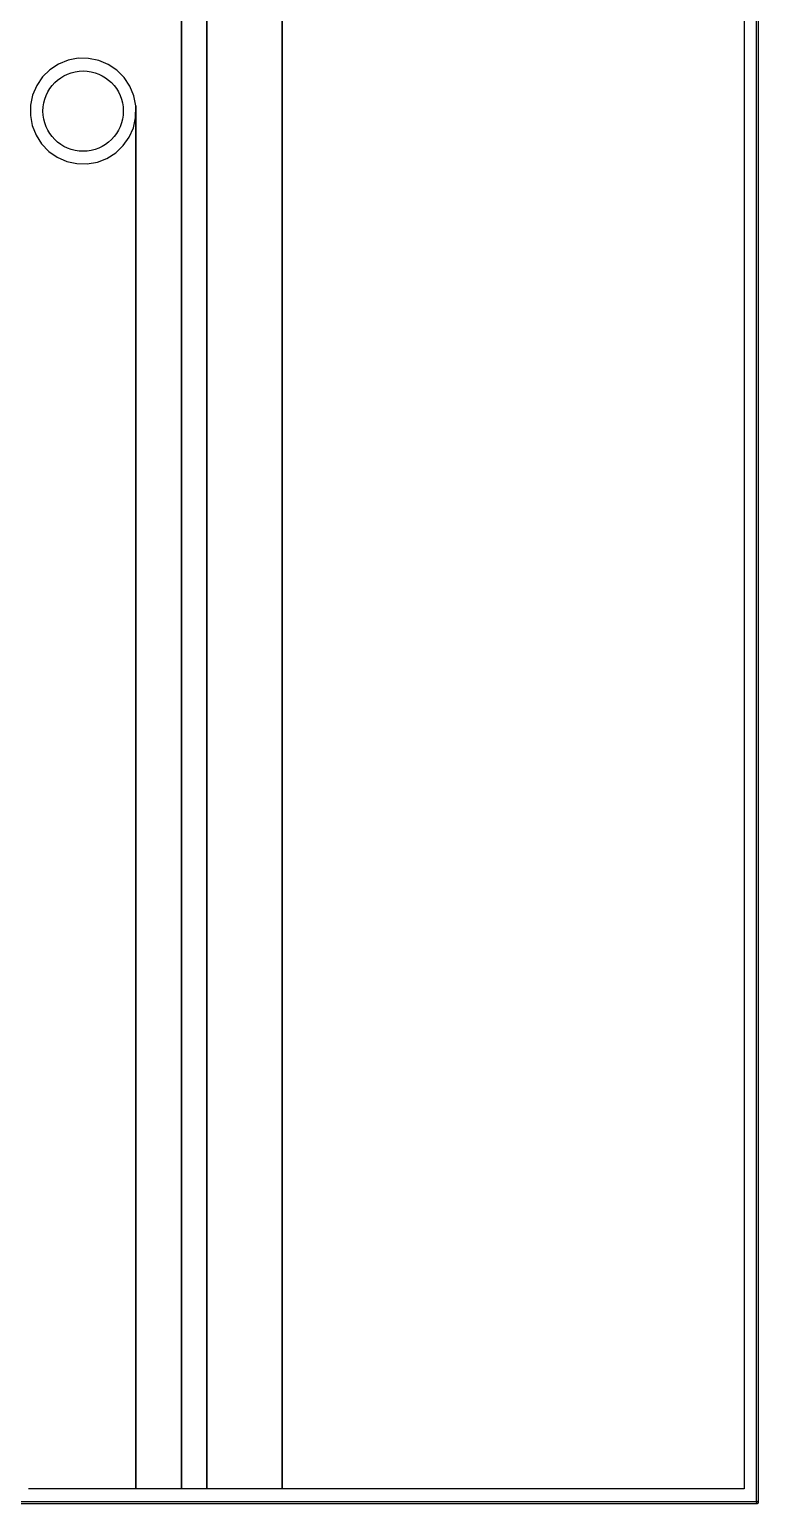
# Model space of a CAD drawing. Extents: x 10 to 213, y -213 to -15.
# Drawn here: x 176.5 to 213.4, y -213.4 to -138.9 of the extents above; entities that cross this region are included whole.
import ezdxf

# ---------------------------------------------------------------- set-up
doc = ezdxf.new("R2010")
doc.units = 0
doc.header["$MEASUREMENT"] = 0
doc.layers.add('BLACK', color=250, linetype='CONTINUOUS')

msp = doc.modelspace()

# ---------------------------------------------------------------- linework, layer by layer
at = {"layer": 'BLACK'}
for p, q in [((213.31, -213.36), (213.31, -15.24)), ((213.41, -213.36), (213.41, -15.24)), ((212.675, -15.925), (212.675, -212.675)), ((212.675, -15.925), (212.675, -212.675)), ((185.484, -212.675), (185.484, -112.899)), ((185.484, -112.899), (185.484, -212.675)), ((185.484, -212.675), (185.484, -112.899)), ((185.484, -112.899), (185.484, -212.675)), ((184.214, -212.675), (184.214, -130.679)), ((184.214, -130.679), (184.214, -212.675)), ((184.214, -212.675), (184.214, -130.679)), ((184.214, -130.679), (184.214, -212.675)), ((189.294, -212.675), (189.294, -130.679)), ((189.294, -130.679), (189.294, -212.675)), ((189.294, -212.675), (189.294, -130.679)), ((189.294, -130.679), (189.294, -212.675)), ((177.986, -140.612), (177.549, -140.899)), ((177.986, -140.612), (177.549, -140.899)), ((178.471, -140.416), (177.986, -140.612)), ((178.471, -140.416), (177.986, -140.612)), ((178.985, -140.318), (178.471, -140.416)), ((178.985, -140.318), (178.471, -140.416)), ((179.508, -140.322), (178.985, -140.318)), ((179.508, -140.322), (178.985, -140.318)), ((180.02, -140.427), (179.508, -140.322)), ((180.02, -140.427), (179.508, -140.322)), ((180.503, -140.63), (180.02, -140.427)), ((180.503, -140.63), (180.02, -140.427)), ((180.936, -140.922), (180.503, -140.63)), ((180.936, -140.922), (180.503, -140.63)), ((177.175, -141.265), (176.88, -141.696)), ((177.175, -141.265), (176.88, -141.696)), ((177.549, -140.899), (177.175, -141.265)), ((177.549, -140.899), (177.175, -141.265)), ((181.305, -141.294), (180.936, -140.922)), ((181.305, -141.294), (180.936, -140.922)), ((181.594, -141.729), (181.305, -141.294)), ((181.594, -141.729), (181.305, -141.294)), ((176.673, -142.177), (176.565, -142.689)), ((176.673, -142.177), (176.565, -142.689)), ((176.88, -141.696), (176.673, -142.177)), ((176.88, -141.696), (176.673, -142.177)), ((181.793, -142.213), (181.594, -141.729)), ((181.793, -142.213), (181.594, -141.729)), ((181.895, -142.726), (181.793, -142.213)), ((181.895, -142.726), (181.793, -142.213)), ((176.565, -142.689), (176.557, -143.212)), ((176.565, -142.689), (176.557, -143.212)), ((181.887, -143.323), (181.895, -142.726)), ((181.887, -143.323), (181.895, -142.726)), ((181.895, -212.675), (181.895, -142.726)), ((181.895, -142.726), (181.895, -212.675)), ((181.895, -212.675), (181.895, -142.726)), ((181.895, -142.726), (181.895, -212.675)), ((176.557, -143.212), (176.652, -143.726)), ((176.557, -143.212), (176.652, -143.726)), ((176.652, -143.726), (176.844, -144.212)), ((176.652, -143.726), (176.844, -144.212)), ((181.558, -144.311), (181.771, -143.833)), ((181.558, -144.311), (181.771, -143.833)), ((181.771, -143.833), (181.887, -143.323)), ((181.771, -143.833), (181.887, -143.323)), ((176.844, -144.212), (177.128, -144.652)), ((176.844, -144.212), (177.128, -144.652)), ((181.257, -144.738), (181.558, -144.311)), ((181.257, -144.738), (181.558, -144.311)), ((177.128, -144.652), (177.491, -145.028)), ((177.128, -144.652), (177.491, -145.028)), ((177.491, -145.028), (177.921, -145.327)), ((177.491, -145.028), (177.921, -145.327)), ((177.921, -145.327), (178.4, -145.536)), ((177.921, -145.327), (178.4, -145.536)), ((180.436, -145.379), (180.878, -145.099)), ((180.436, -145.379), (180.878, -145.099)), ((180.878, -145.099), (181.257, -144.738)), ((180.878, -145.099), (181.257, -144.738)), ((178.4, -145.536), (178.911, -145.648)), ((178.4, -145.536), (178.911, -145.648)), ((178.911, -145.648), (179.434, -145.659)), ((178.911, -145.648), (179.434, -145.659)), ((179.434, -145.659), (179.949, -145.569)), ((179.434, -145.659), (179.949, -145.569)), ((179.949, -145.569), (180.436, -145.379)), ((179.949, -145.569), (180.436, -145.379)), ((181.895, -212.675), (176.467, -212.675)), ((181.895, -212.675), (176.467, -212.675)), ((184.214, -212.675), (181.895, -212.675)), ((184.214, -212.675), (181.895, -212.675)), ((185.484, -212.675), (184.214, -212.675)), ((185.484, -212.675), (184.214, -212.675)), ((189.294, -212.675), (185.484, -212.675)), ((189.294, -212.675), (185.484, -212.675)), ((212.675, -212.675), (189.294, -212.675)), ((212.675, -212.675), (189.294, -212.675)), ((10.16, -213.31), (213.36, -213.31)), ((10.16, -213.41), (213.36, -213.41))]:
    msp.add_line(p, q, dxfattribs=at)
msp.add_circle((179.228, -142.987), 2.032, dxfattribs=at)
for start, end in [(180, 360), (270, 450)]:
    msp.add_arc((213.36, -213.36), 0.05, start, end, dxfattribs=at)

doc.saveas('drawing.dxf')
